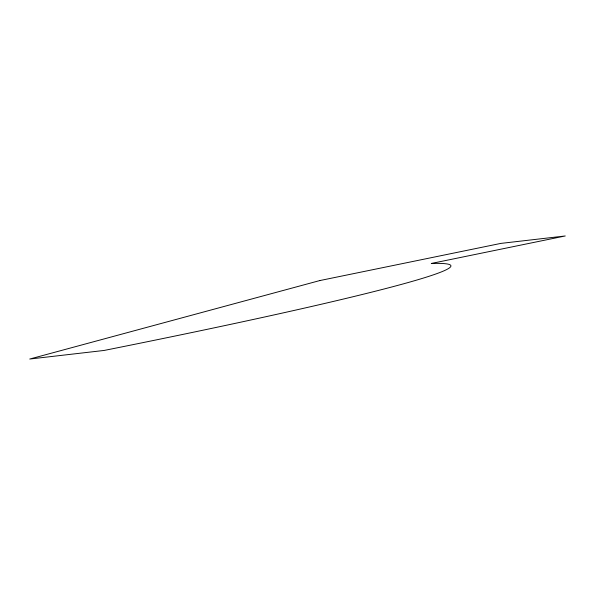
<?xml version="1.0" encoding="UTF-8"?>
<svg xmlns="http://www.w3.org/2000/svg" width="595" height="595" viewBox="0 0 595 595"><rect width="100%" height="100%" fill="white"/><g stroke="black" fill="none" stroke-linecap="round" stroke-linejoin="round"><path stroke-width="0.89" d="M319.79 280.572L29.75 359.03L104.125 350.448A610.039 23.421 -10.3 0 0 431.293 263.466L565.25 235.97L500.856 243.4L319.79 280.572"/></g></svg>
